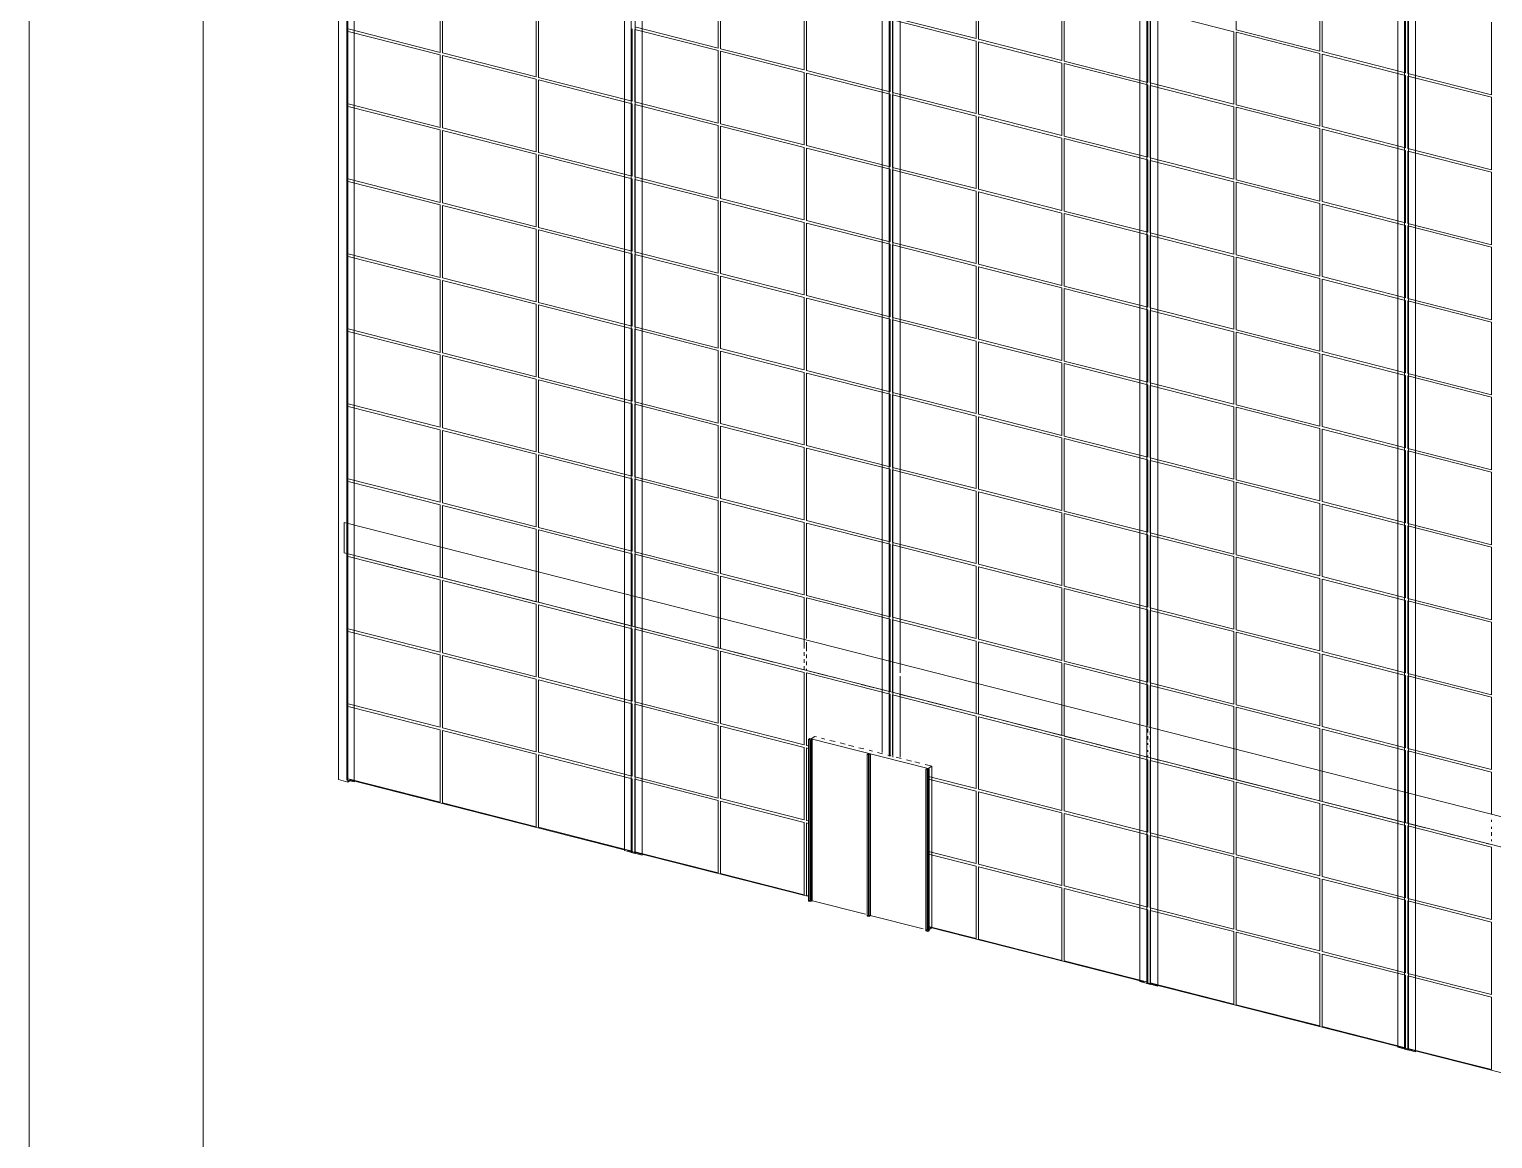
# Paper-space layout '02 Building 3D Model' of a CAD drawing. Header units: millimetres. Extents: x 5 to 415, y 7 to 290.
# Drawn here: x 5 to 89.1, y 70.6 to 134.3 of the extents above; entities that cross this region are included whole.
import ezdxf

# ---------------------------------------------------------------- set-up
doc = ezdxf.new("R2010")
doc.units = ezdxf.units.MM
doc.layers.add('MODEL_3D_VIEW', color=7, linetype='Continuous', lineweight=9)
doc.layers.add('SHEET', color=7, linetype='Continuous')

# ---------------------------------------------------------------- blocks, each defined once
blk = doc.blocks.new('SHEET_02_BUILDING_3D')
at = {"layer": 'MODEL_3D_VIEW', "lineweight": 9}
for p, q in [((22.764, 211.821), (22.764, 91.216)), ((23.248, 91.191), (23.248, 211.795)), ((23.302, 91.079), (23.302, 211.684)), ((23.661, 91.093), (23.661, 211.698)), ((39.201, 207.748), (39.201, 87.144)), ((39.596, 207.64), (39.596, 87.036)), ((39.812, 86.981), (39.812, 207.585)), ((40.224, 86.884), (40.224, 207.488)), ((54.014, 203.983), (54.014, 92.77)), ((54.409, 203.875), (54.409, 92.563)), ((54.625, 92.509), (54.625, 203.821)), ((55.037, 97.354), (55.037, 203.723)), ((68.826, 200.219), (68.826, 79.614)), ((69.222, 200.111), (69.222, 79.506)), ((69.437, 79.451), (69.437, 200.056)), ((69.85, 79.354), (69.85, 199.959)), ((83.639, 196.454), (83.639, 75.849)), ((84.035, 196.346), (84.035, 75.741)), ((84.25, 75.687), (84.25, 196.291)), ((84.662, 75.589), (84.662, 196.194)), ((59.406, 133.778), (59.406, 137.94)), ((74.353, 138.448), (74.353, 134.286)), ((28.613, 132.989), (28.613, 137.152)), ((28.748, 137.117), (28.748, 132.955)), ((44.593, 133.235), (44.593, 137.398)), ((44.727, 137.363), (44.727, 133.201)), ((59.54, 137.906), (59.54, 133.744)), ((79.156, 133.065), (79.156, 137.228)), ((79.291, 137.193), (79.291, 133.031)), ((64.343, 132.523), (64.343, 136.685)), ((64.478, 136.651), (64.478, 132.489)), ((34.134, 131.586), (34.134, 135.748)), ((34.269, 135.714), (34.269, 131.552)), ((49.53, 131.98), (49.53, 136.143)), ((49.665, 136.108), (49.665, 131.946)), ((69.281, 131.268), (69.281, 135.43)), ((84.094, 131.811), (84.094, 135.973)), ((84.228, 135.939), (84.228, 131.776)), ((54.468, 130.726), (54.468, 134.888)), ((54.603, 134.999), (59.406, 133.778)), ((59.406, 133.633), (54.603, 134.854)), ((54.603, 134.854), (54.603, 130.691)), ((74.218, 134.175), (69.415, 135.396)), ((69.415, 135.396), (69.415, 131.234)), ((89.031, 130.556), (89.031, 134.718)), ((23.324, 134.334), (28.613, 132.989)), ((28.613, 132.844), (23.324, 134.188)), ((39.655, 130.183), (39.655, 134.345)), ((39.79, 134.456), (44.593, 133.235)), ((44.593, 133.09), (39.79, 134.311)), ((39.79, 134.311), (39.79, 130.149)), ((59.54, 133.744), (64.343, 132.523)), ((74.218, 130.013), (74.218, 134.175)), ((74.353, 134.286), (79.156, 133.065)), ((79.156, 132.92), (74.353, 134.141)), ((74.353, 134.141), (74.353, 129.979)), ((28.748, 132.955), (34.134, 131.586)), ((44.593, 128.928), (44.593, 133.09)), ((44.727, 133.201), (49.53, 131.98)), ((49.53, 131.835), (44.727, 133.056)), ((44.727, 133.056), (44.727, 128.894)), ((59.406, 129.471), (59.406, 133.633)), ((64.343, 132.378), (59.54, 133.599)), ((59.54, 133.599), (59.54, 129.436)), ((79.156, 128.758), (79.156, 132.92)), ((79.291, 133.031), (84.094, 131.811)), ((84.094, 131.665), (79.291, 132.886)), ((79.291, 132.886), (79.291, 128.724)), ((28.613, 128.682), (28.613, 132.844)), ((34.134, 131.441), (28.748, 132.81)), ((28.748, 132.81), (28.748, 128.648)), ((64.343, 128.216), (64.343, 132.378)), ((64.478, 132.489), (69.281, 131.268)), ((69.281, 131.123), (64.478, 132.344)), ((64.478, 132.344), (64.478, 128.181)), ((34.134, 127.279), (34.134, 131.441)), ((34.269, 131.552), (39.655, 130.183)), ((39.655, 130.038), (34.269, 131.407)), ((34.269, 131.407), (34.269, 127.245)), ((49.53, 127.673), (49.53, 131.835)), ((49.665, 131.946), (54.468, 130.726)), ((54.468, 130.58), (49.665, 131.801)), ((49.665, 131.801), (49.665, 127.639)), ((69.415, 131.234), (74.218, 130.013)), ((84.094, 127.503), (84.094, 131.665)), ((84.228, 131.776), (89.031, 130.556)), ((89.031, 130.411), (84.228, 131.631)), ((84.228, 131.631), (84.228, 127.469)), ((54.468, 126.418), (54.468, 130.58)), ((54.603, 130.691), (59.406, 129.471)), ((59.406, 129.326), (54.603, 130.546)), ((54.603, 130.546), (54.603, 126.384)), ((69.281, 126.961), (69.281, 131.123)), ((74.218, 129.868), (69.415, 131.089)), ((69.415, 131.089), (69.415, 126.927)), ((89.031, 126.248), (89.031, 130.411)), ((23.324, 130.026), (28.613, 128.682)), ((28.613, 128.537), (23.324, 129.881)), ((39.655, 125.876), (39.655, 130.038)), ((39.79, 130.149), (44.593, 128.928)), ((44.593, 128.783), (39.79, 130.004)), ((39.79, 130.004), (39.79, 125.841)), ((74.218, 125.706), (74.218, 129.868)), ((74.353, 129.979), (79.156, 128.758)), ((79.156, 128.613), (74.353, 129.834)), ((74.353, 129.834), (74.353, 125.672)), ((44.593, 124.621), (44.593, 128.783)), ((44.727, 128.894), (49.53, 127.673)), ((49.53, 127.528), (44.727, 128.749)), ((44.727, 128.749), (44.727, 124.587)), ((59.406, 125.163), (59.406, 129.326)), ((59.54, 129.436), (64.343, 128.216)), ((64.343, 128.071), (59.54, 129.291)), ((59.54, 129.291), (59.54, 125.129)), ((79.291, 128.724), (84.094, 127.503)), ((28.613, 124.375), (28.613, 128.537)), ((28.748, 128.648), (34.134, 127.279)), ((34.134, 127.134), (28.748, 128.503)), ((28.748, 128.503), (28.748, 124.341)), ((64.343, 123.908), (64.343, 128.071)), ((64.478, 128.181), (69.281, 126.961)), ((69.281, 126.816), (64.478, 128.036)), ((64.478, 128.036), (64.478, 123.874)), ((79.156, 124.451), (79.156, 128.613)), ((84.094, 127.358), (79.291, 128.579)), ((79.291, 128.579), (79.291, 124.417)), ((34.134, 122.972), (34.134, 127.134)), ((34.269, 127.245), (39.655, 125.876)), ((39.655, 125.731), (34.269, 127.1)), ((34.269, 127.1), (34.269, 122.937)), ((49.53, 123.366), (49.53, 127.528)), ((49.665, 127.639), (54.468, 126.418)), ((54.468, 126.273), (49.665, 127.494)), ((49.665, 127.494), (49.665, 123.332)), ((84.094, 123.196), (84.094, 127.358)), ((84.228, 127.469), (89.031, 126.248)), ((89.031, 126.103), (84.228, 127.324)), ((84.228, 127.324), (84.228, 123.162)), ((54.468, 122.111), (54.468, 126.273)), ((54.603, 126.384), (59.406, 125.163)), ((59.406, 125.018), (54.603, 126.239)), ((54.603, 126.239), (54.603, 122.077)), ((69.281, 122.653), (69.281, 126.816)), ((69.415, 126.927), (74.218, 125.706)), ((74.218, 125.561), (69.415, 126.781)), ((69.415, 126.781), (69.415, 122.619)), ((23.324, 125.719), (28.613, 124.375)), ((28.613, 124.23), (23.324, 125.574)), ((39.655, 121.568), (39.655, 125.731)), ((39.79, 125.841), (44.593, 124.621)), ((44.593, 124.476), (39.79, 125.696)), ((39.79, 125.696), (39.79, 121.534)), ((74.218, 121.399), (74.218, 125.561)), ((74.353, 125.672), (79.156, 124.451)), ((79.156, 124.306), (74.353, 125.527)), ((74.353, 125.527), (74.353, 121.364)), ((89.031, 121.941), (89.031, 126.103)), ((44.593, 120.313), (44.593, 124.476)), ((44.727, 124.587), (49.53, 123.366)), ((59.406, 120.856), (59.406, 125.018)), ((59.54, 125.129), (64.343, 123.908)), ((64.343, 123.763), (59.54, 124.984)), ((59.54, 124.984), (59.54, 120.822)), ((28.613, 120.068), (28.613, 124.23)), ((28.748, 124.341), (34.134, 122.972)), ((34.134, 122.827), (28.748, 124.196)), ((28.748, 124.196), (28.748, 120.033)), ((49.53, 123.221), (44.727, 124.441)), ((44.727, 124.441), (44.727, 120.279)), ((64.343, 119.601), (64.343, 123.763)), ((64.478, 123.874), (69.281, 122.653)), ((69.281, 122.508), (64.478, 123.729)), ((64.478, 123.729), (64.478, 119.567)), ((79.156, 120.144), (79.156, 124.306)), ((79.291, 124.417), (84.094, 123.196)), ((84.094, 123.051), (79.291, 124.272)), ((79.291, 124.272), (79.291, 120.109)), ((34.134, 118.664), (34.134, 122.827)), ((34.269, 122.937), (39.655, 121.568)), ((39.655, 121.423), (34.269, 122.792)), ((34.269, 122.792), (34.269, 118.63)), ((49.53, 119.059), (49.53, 123.221)), ((49.665, 123.332), (54.468, 122.111)), ((54.468, 121.966), (49.665, 123.187)), ((49.665, 123.187), (49.665, 119.024)), ((84.094, 118.889), (84.094, 123.051)), ((84.228, 123.162), (89.031, 121.941)), ((89.031, 121.796), (84.228, 123.017)), ((84.228, 123.017), (84.228, 118.854)), ((54.468, 117.804), (54.468, 121.966)), ((54.603, 122.077), (59.406, 120.856)), ((69.281, 118.346), (69.281, 122.508)), ((69.415, 122.619), (74.218, 121.399)), ((74.218, 121.253), (69.415, 122.474)), ((69.415, 122.474), (69.415, 118.312)), ((23.324, 121.412), (28.613, 120.068)), ((28.613, 119.922), (23.324, 121.267)), ((39.655, 117.261), (39.655, 121.423)), ((39.79, 121.534), (44.593, 120.313)), ((44.593, 120.168), (39.79, 121.389)), ((39.79, 121.389), (39.79, 117.227)), ((59.406, 120.711), (54.603, 121.932)), ((54.603, 121.932), (54.603, 117.769)), ((74.218, 117.091), (74.218, 121.253)), ((74.353, 121.364), (79.156, 120.144)), ((79.156, 119.999), (74.353, 121.219)), ((74.353, 121.219), (74.353, 117.057)), ((89.031, 117.634), (89.031, 121.796)), ((44.727, 120.279), (49.53, 119.059)), ((59.406, 116.549), (59.406, 120.711)), ((59.54, 120.822), (64.343, 119.601)), ((64.343, 119.456), (59.54, 120.677)), ((59.54, 120.677), (59.54, 116.514)), ((28.613, 115.76), (28.613, 119.922)), ((28.748, 120.033), (34.134, 118.664)), ((34.134, 118.519), (28.748, 119.888)), ((28.748, 119.888), (28.748, 115.726)), ((44.593, 116.006), (44.593, 120.168)), ((49.53, 118.913), (44.727, 120.134)), ((44.727, 120.134), (44.727, 115.972)), ((64.343, 115.294), (64.343, 119.456)), ((64.478, 119.567), (69.281, 118.346)), ((69.281, 118.201), (64.478, 119.422)), ((64.478, 119.422), (64.478, 115.26)), ((79.156, 115.836), (79.156, 119.999)), ((79.291, 120.109), (84.094, 118.889)), ((84.094, 118.744), (79.291, 119.964)), ((79.291, 119.964), (79.291, 115.802)), ((34.269, 118.63), (39.655, 117.261)), ((49.53, 114.751), (49.53, 118.913)), ((49.665, 119.024), (54.468, 117.804)), ((54.468, 117.659), (49.665, 118.879)), ((49.665, 118.879), (49.665, 114.717)), ((84.094, 114.581), (84.094, 118.744)), ((84.228, 118.854), (89.031, 117.634)), ((89.031, 117.489), (84.228, 118.709)), ((84.228, 118.709), (84.228, 114.547)), ((34.134, 114.357), (34.134, 118.519)), ((39.655, 117.116), (34.269, 118.485)), ((34.269, 118.485), (34.269, 114.323)), ((54.603, 117.769), (59.406, 116.549)), ((69.281, 114.039), (69.281, 118.201)), ((69.415, 118.312), (74.218, 117.091)), ((74.218, 116.946), (69.415, 118.167)), ((69.415, 118.167), (69.415, 114.005)), ((23.324, 117.104), (28.613, 115.76)), ((28.613, 115.615), (23.324, 116.959)), ((39.655, 112.954), (39.655, 117.116)), ((39.79, 117.227), (44.593, 116.006)), ((44.593, 115.861), (39.79, 117.082)), ((39.79, 117.082), (39.79, 112.92)), ((54.468, 113.496), (54.468, 117.659)), ((59.406, 116.404), (54.603, 117.624)), ((54.603, 117.624), (54.603, 113.462)), ((74.218, 112.784), (74.218, 116.946)), ((74.353, 117.057), (79.156, 115.836)), ((79.156, 115.691), (74.353, 116.912)), ((74.353, 116.912), (74.353, 112.75)), ((89.031, 113.326), (89.031, 117.489)), ((59.406, 112.241), (59.406, 116.404)), ((59.54, 116.514), (64.343, 115.294)), ((64.343, 115.149), (59.54, 116.369)), ((59.54, 116.369), (59.54, 112.207)), ((28.613, 111.453), (28.613, 115.615)), ((28.748, 115.726), (34.134, 114.357)), ((34.134, 114.212), (28.748, 115.581)), ((28.748, 115.581), (28.748, 111.419)), ((44.593, 111.699), (44.593, 115.861)), ((44.727, 115.972), (49.53, 114.751)), ((49.53, 114.606), (44.727, 115.827)), ((44.727, 115.827), (44.727, 111.665)), ((64.478, 115.26), (69.281, 114.039)), ((79.156, 111.529), (79.156, 115.691)), ((79.291, 115.802), (84.094, 114.581)), ((84.094, 114.436), (79.291, 115.657)), ((79.291, 115.657), (79.291, 111.495)), ((49.53, 110.444), (49.53, 114.606)), ((49.665, 114.717), (54.468, 113.496)), ((54.468, 113.351), (49.665, 114.572)), ((49.665, 114.572), (49.665, 110.41)), ((64.343, 110.986), (64.343, 115.149)), ((69.281, 113.894), (64.478, 115.114)), ((64.478, 115.114), (64.478, 110.952)), ((84.094, 110.274), (84.094, 114.436)), ((84.228, 114.547), (89.031, 113.326)), ((89.031, 113.181), (84.228, 114.402)), ((84.228, 114.402), (84.228, 110.24)), ((34.134, 110.05), (34.134, 114.212)), ((34.269, 114.323), (39.655, 112.954)), ((39.655, 112.809), (34.269, 114.178)), ((34.269, 114.178), (34.269, 110.015)), ((69.281, 109.732), (69.281, 113.894)), ((69.415, 114.005), (74.218, 112.784)), ((74.218, 112.639), (69.415, 113.86)), ((69.415, 113.86), (69.415, 109.697)), ((23.324, 112.797), (28.613, 111.453)), ((39.655, 108.646), (39.655, 112.809)), ((39.79, 112.92), (44.593, 111.699)), ((44.593, 111.554), (39.79, 112.774)), ((39.79, 112.774), (39.79, 108.612)), ((54.468, 109.189), (54.468, 113.351)), ((54.603, 113.462), (59.406, 112.241)), ((59.406, 112.096), (54.603, 113.317)), ((54.603, 113.317), (54.603, 109.155)), ((74.353, 112.75), (79.156, 111.529)), ((89.031, 109.019), (89.031, 113.181)), ((28.613, 111.308), (23.324, 112.652)), ((59.406, 107.934), (59.406, 112.096)), ((59.54, 112.207), (64.343, 110.986)), ((64.343, 110.841), (59.54, 112.062)), ((59.54, 112.062), (59.54, 107.9)), ((74.218, 108.477), (74.218, 112.639)), ((79.156, 111.384), (74.353, 112.605)), ((74.353, 112.605), (74.353, 108.442)), ((28.613, 107.146), (28.613, 111.308)), ((28.748, 111.419), (34.134, 110.05)), ((34.134, 109.905), (28.748, 111.274)), ((28.748, 111.274), (28.748, 107.111)), ((44.593, 107.392), (44.593, 111.554)), ((44.727, 111.665), (49.53, 110.444)), ((49.53, 110.299), (44.727, 111.52)), ((44.727, 111.52), (44.727, 107.357)), ((79.156, 107.222), (79.156, 111.384)), ((79.291, 111.495), (84.094, 110.274)), ((84.094, 110.129), (79.291, 111.35)), ((79.291, 111.35), (79.291, 107.187)), ((49.53, 106.137), (49.53, 110.299)), ((49.665, 110.41), (54.468, 109.189)), ((54.468, 109.044), (49.665, 110.265)), ((49.665, 110.265), (49.665, 106.102)), ((64.343, 106.679), (64.343, 110.841)), ((64.478, 110.952), (69.281, 109.732)), ((69.281, 109.586), (64.478, 110.807)), ((64.478, 110.807), (64.478, 106.645)), ((84.228, 110.24), (89.031, 109.019)), ((34.134, 105.742), (34.134, 109.905)), ((34.269, 110.015), (39.655, 108.646)), ((39.655, 108.501), (34.269, 109.87)), ((34.269, 109.87), (34.269, 105.708)), ((69.281, 105.424), (69.281, 109.586)), ((69.415, 109.697), (74.218, 108.477)), ((74.218, 108.332), (69.415, 109.552)), ((69.415, 109.552), (69.415, 105.39)), ((84.094, 105.967), (84.094, 110.129)), ((89.031, 108.874), (84.228, 110.095)), ((84.228, 110.095), (84.228, 105.933)), ((23.324, 108.49), (28.613, 107.146)), ((39.655, 104.339), (39.655, 108.501)), ((39.79, 108.612), (44.593, 107.392)), ((54.468, 104.882), (54.468, 109.044)), ((54.603, 109.155), (59.406, 107.934)), ((59.406, 107.789), (54.603, 109.01)), ((54.603, 109.01), (54.603, 104.847)), ((89.031, 104.712), (89.031, 108.874)), ((28.613, 107.001), (23.324, 108.345)), ((44.593, 107.246), (39.79, 108.467)), ((39.79, 108.467), (39.79, 104.305)), ((59.406, 103.627), (59.406, 107.789)), ((59.54, 107.9), (64.343, 106.679)), ((64.343, 106.534), (59.54, 107.755)), ((59.54, 107.755), (59.54, 103.593)), ((74.218, 104.169), (74.218, 108.332)), ((74.353, 108.442), (79.156, 107.222)), ((79.156, 107.077), (74.353, 108.297)), ((74.353, 108.297), (74.353, 104.135)), ((28.613, 102.838), (28.613, 107.001)), ((28.748, 107.111), (34.134, 105.742)), ((34.134, 105.597), (28.748, 106.966)), ((28.748, 106.966), (28.748, 102.804)), ((44.593, 103.084), (44.593, 107.246)), ((44.727, 107.357), (49.53, 106.137)), ((49.53, 105.992), (44.727, 107.212)), ((44.727, 107.212), (44.727, 103.05)), ((79.156, 102.914), (79.156, 107.077)), ((79.291, 107.187), (84.094, 105.967)), ((84.094, 105.822), (79.291, 107.042)), ((79.291, 107.042), (79.291, 102.88)), ((23.1, 105.988), (142.97, 75.522)), ((23.1, 105.988), (23.1, 104.247)), ((49.53, 101.829), (49.53, 105.992)), ((49.665, 106.102), (54.468, 104.882)), ((64.343, 102.372), (64.343, 106.534)), ((64.478, 106.645), (69.281, 105.424)), ((69.281, 105.279), (64.478, 106.5)), ((64.478, 106.5), (64.478, 102.338)), ((34.134, 101.435), (34.134, 105.597)), ((34.269, 105.708), (39.655, 104.339)), ((39.655, 104.194), (34.269, 105.563)), ((34.269, 105.563), (34.269, 101.401)), ((54.468, 104.737), (49.665, 105.957)), ((49.665, 105.957), (49.665, 101.795)), ((69.281, 101.117), (69.281, 105.279)), ((69.415, 105.39), (74.218, 104.169)), ((74.218, 104.024), (69.415, 105.245)), ((69.415, 105.245), (69.415, 101.083)), ((84.094, 101.659), (84.094, 105.822)), ((84.228, 105.933), (89.031, 104.712)), ((89.031, 104.567), (84.228, 105.787)), ((84.228, 105.787), (84.228, 101.625)), ((39.79, 104.305), (44.593, 103.084)), ((54.468, 100.574), (54.468, 104.737)), ((54.603, 104.847), (59.406, 103.627)), ((59.406, 103.482), (54.603, 104.702)), ((54.603, 104.702), (54.603, 100.54)), ((89.031, 100.405), (89.031, 104.567)), ((142.874, 73.806), (23.1, 104.247)), ((23.324, 104.182), (27.046, 103.237)), ((28.613, 102.693), (23.324, 104.037)), ((39.655, 100.032), (39.655, 104.194)), ((44.593, 102.939), (39.79, 104.16)), ((39.79, 104.16), (39.79, 99.998)), ((59.406, 99.319), (59.406, 103.482)), ((59.54, 103.593), (64.343, 102.372)), ((64.343, 102.227), (59.54, 103.447)), ((59.54, 103.447), (59.54, 99.285)), ((74.218, 99.862), (74.218, 104.024)), ((74.353, 104.135), (79.156, 102.914)), ((79.156, 102.769), (74.353, 103.99)), ((74.353, 103.99), (74.353, 99.828)), ((27.242, 103.187), (28.613, 102.838)), ((28.613, 98.531), (28.613, 102.693)), ((28.748, 102.804), (29.237, 102.68)), ((34.134, 101.29), (28.748, 102.659)), ((28.748, 102.659), (28.748, 98.497)), ((29.433, 102.63), (30.902, 102.257)), ((44.593, 98.777), (44.593, 102.939)), ((44.727, 103.05), (49.53, 101.829)), ((49.53, 101.684), (44.727, 102.905)), ((44.727, 102.905), (44.727, 98.743)), ((79.156, 98.607), (79.156, 102.769)), ((79.291, 102.88), (84.094, 101.659)), ((84.094, 101.514), (79.291, 102.735)), ((79.291, 102.735), (79.291, 98.573)), ((31.098, 102.207), (34.134, 101.435)), ((49.665, 101.795), (54.468, 100.574)), ((64.343, 98.065), (64.343, 102.227)), ((64.478, 102.338), (69.281, 101.117)), ((69.281, 100.972), (64.478, 102.193)), ((64.478, 102.193), (64.478, 98.03)), ((34.134, 97.128), (34.134, 101.29)), ((34.269, 101.401), (35.738, 101.028)), ((39.655, 99.887), (34.269, 101.256)), ((34.269, 101.256), (34.269, 97.094)), ((35.934, 100.978), (37.403, 100.604)), ((49.53, 98.74), (49.53, 101.684)), ((54.468, 100.429), (49.665, 101.65)), ((49.665, 101.65), (49.665, 99.315)), ((69.281, 96.81), (69.281, 100.972)), ((69.415, 101.083), (74.218, 99.862)), ((74.218, 99.717), (69.415, 100.938)), ((69.415, 100.938), (69.415, 96.775)), ((84.094, 97.352), (84.094, 101.514)), ((84.228, 101.625), (89.031, 100.405)), ((89.031, 100.259), (84.228, 101.48)), ((84.228, 101.48), (84.228, 97.318)), ((37.599, 100.555), (39.655, 100.032)), ((54.468, 96.267), (54.468, 100.429)), ((54.603, 100.54), (59.406, 99.319)), ((59.406, 99.174), (54.603, 100.395)), ((54.603, 100.395), (54.603, 96.233)), ((89.031, 96.097), (89.031, 100.259)), ((23.324, 99.875), (28.613, 98.531)), ((28.613, 98.386), (23.324, 99.73)), ((39.655, 95.725), (39.655, 99.887)), ((39.79, 99.998), (43.907, 98.951)), ((44.593, 98.632), (39.79, 99.853)), ((39.79, 99.853), (39.79, 95.69)), ((59.54, 99.285), (64.343, 98.065)), ((74.218, 95.555), (74.218, 99.717)), ((74.353, 99.828), (79.156, 98.607)), ((79.156, 98.462), (74.353, 99.683)), ((74.353, 99.683), (74.353, 95.52)), ((28.748, 98.497), (34.134, 97.128)), ((44.103, 98.902), (44.593, 98.777)), ((44.593, 94.47), (44.593, 98.632)), ((44.727, 98.743), (45.022, 98.668)), ((49.53, 97.377), (44.727, 98.598)), ((44.727, 98.598), (44.727, 94.435)), ((45.218, 98.618), (46.1, 98.394)), ((49.53, 98.334), (49.53, 98.537)), ((49.665, 99.112), (49.665, 98.604)), ((49.665, 98.401), (49.665, 98.198)), ((59.406, 95.012), (59.406, 99.174)), ((64.343, 97.919), (59.54, 99.14)), ((59.54, 99.14), (59.54, 94.978)), ((79.156, 94.3), (79.156, 98.462)), ((79.291, 98.573), (84.094, 97.352)), ((84.094, 97.207), (79.291, 98.428)), ((79.291, 98.428), (79.291, 94.266)), ((28.613, 94.224), (28.613, 98.386)), ((34.134, 96.983), (28.748, 98.352)), ((28.748, 98.352), (28.748, 94.19)), ((46.296, 98.344), (47.766, 97.97)), ((47.962, 97.921), (49.53, 97.522)), ((49.53, 97.928), (49.53, 98.131)), ((49.53, 97.522), (49.53, 97.725)), ((49.665, 97.995), (49.665, 97.792)), ((49.665, 97.589), (49.665, 97.488)), ((64.343, 93.757), (64.343, 97.919)), ((64.478, 98.03), (69.281, 96.81)), ((69.281, 96.665), (64.478, 97.885)), ((64.478, 97.885), (64.478, 93.723)), ((34.134, 92.82), (34.134, 96.983)), ((34.269, 97.094), (39.655, 95.725)), ((39.655, 95.58), (34.269, 96.949)), ((34.269, 96.949), (34.269, 92.786)), ((49.53, 93.215), (49.53, 97.377)), ((49.665, 97.488), (50.939, 97.164)), ((54.468, 96.122), (49.665, 97.343)), ((49.665, 97.343), (49.665, 93.18)), ((51.135, 97.114), (52.606, 96.74)), ((55.037, 92.51), (55.037, 97.156)), ((69.415, 96.775), (74.218, 95.555)), ((84.094, 93.045), (84.094, 97.207)), ((84.228, 97.318), (89.031, 96.097)), ((89.031, 95.952), (84.228, 97.173)), ((84.228, 97.173), (84.228, 93.011)), ((52.802, 96.691), (54.272, 96.317)), ((54.468, 92.569), (54.468, 96.122)), ((54.603, 96.233), (54.799, 96.183)), ((59.406, 94.867), (54.603, 96.088)), ((54.603, 96.088), (54.603, 92.636)), ((54.995, 96.133), (56.465, 95.76)), ((69.281, 94.33), (69.281, 96.665)), ((74.218, 95.41), (69.415, 96.63)), ((69.415, 96.63), (69.415, 94.194)), ((89.031, 91.79), (89.031, 95.952)), ((23.324, 95.568), (28.613, 94.224)), ((28.613, 94.079), (23.324, 95.423)), ((39.655, 91.417), (39.655, 95.58)), ((39.79, 95.69), (44.593, 94.47)), ((44.593, 94.325), (39.79, 95.545)), ((39.79, 95.545), (39.79, 91.383)), ((56.661, 95.71), (59.406, 95.012)), ((74.218, 91.247), (74.218, 95.41)), ((74.353, 95.52), (79.156, 94.3)), ((79.156, 94.155), (74.353, 95.375)), ((74.353, 95.375), (74.353, 91.213)), ((44.593, 90.162), (44.593, 94.325)), ((44.727, 94.435), (49.53, 93.215)), ((49.53, 93.07), (44.727, 94.29)), ((44.727, 94.29), (44.727, 90.128)), ((59.406, 90.705), (59.406, 94.867)), ((59.54, 94.978), (59.638, 94.953)), ((64.343, 93.612), (59.54, 94.833)), ((59.54, 94.833), (59.54, 90.671)), ((59.834, 94.903), (61.305, 94.53)), ((61.501, 94.48), (62.971, 94.106)), ((79.291, 94.266), (84.094, 93.045)), ((28.613, 89.916), (28.613, 94.079)), ((28.748, 94.19), (34.134, 92.82)), ((34.134, 92.675), (28.748, 94.044)), ((28.748, 94.044), (28.748, 89.882)), ((49.858, 93.572), (49.783, 93.523)), ((49.783, 93.523), (49.904, 93.492)), ((49.783, 84.239), (49.783, 93.523)), ((49.98, 93.541), (49.858, 93.572)), ((49.858, 84.288), (49.858, 93.572)), ((49.904, 93.492), (49.98, 93.541)), ((49.904, 84.208), (49.904, 93.492)), ((50.134, 93.696), (49.932, 93.565)), ((49.932, 93.565), (56.665, 91.854)), ((49.932, 93.565), (49.932, 84.281)), ((49.98, 93.541), (49.98, 84.257)), ((50.231, 93.672), (50.134, 93.696)), ((50.719, 93.548), (50.524, 93.597)), ((51.305, 93.399), (51.012, 93.473)), ((63.167, 94.056), (64.343, 93.757)), ((64.343, 89.45), (64.343, 93.612)), ((64.478, 93.723), (65.164, 93.549)), ((69.281, 92.357), (64.478, 93.578)), ((64.478, 93.578), (64.478, 89.416)), ((65.36, 93.499), (67.81, 92.876)), ((69.281, 93.924), (69.281, 94.127)), ((69.281, 93.518), (69.281, 93.721)), ((69.415, 93.991), (69.415, 93.788)), ((69.415, 93.585), (69.415, 93.382)), ((79.156, 89.992), (79.156, 94.155)), ((84.094, 92.9), (79.291, 94.12)), ((79.291, 94.12), (79.291, 89.958)), ((34.134, 88.513), (34.134, 92.675)), ((34.269, 92.786), (39.655, 91.417)), ((39.655, 91.272), (34.269, 92.641)), ((34.269, 92.641), (34.269, 88.479)), ((49.53, 88.907), (49.53, 93.07)), ((49.665, 93.18), (49.763, 93.156)), ((49.763, 93.011), (49.665, 93.035)), ((49.665, 93.035), (49.665, 88.873)), ((51.89, 93.25), (51.597, 93.324)), ((52.378, 93.126), (52.085, 93.2)), ((52.963, 92.977), (52.671, 93.052)), ((53.225, 92.716), (53.149, 92.667)), ((53.149, 92.667), (53.27, 92.636)), ((53.149, 83.383), (53.149, 92.667)), ((53.346, 92.686), (53.225, 92.716)), ((53.225, 83.432), (53.225, 92.716)), ((53.451, 92.853), (53.256, 92.903)), ((53.27, 92.636), (53.346, 92.686)), ((53.27, 83.352), (53.27, 92.636)), ((53.346, 92.686), (53.346, 83.402)), ((54.037, 92.704), (53.744, 92.779)), ((54.525, 92.58), (54.33, 92.63)), ((68.007, 92.826), (68.889, 92.602)), ((69.085, 92.552), (69.281, 92.502)), ((69.281, 93.213), (69.281, 93.314)), ((69.281, 92.807), (69.281, 92.908)), ((69.281, 92.502), (69.281, 92.604)), ((69.415, 93.179), (69.415, 93.077)), ((69.415, 92.773), (69.415, 92.671)), ((84.094, 88.738), (84.094, 92.9)), ((84.228, 93.011), (89.031, 91.79)), ((89.031, 91.645), (84.228, 92.866)), ((84.228, 92.866), (84.228, 88.703)), ((55.11, 92.431), (54.817, 92.506)), ((55.696, 92.283), (55.403, 92.357)), ((56.184, 92.159), (55.891, 92.233)), ((56.867, 91.985), (56.476, 92.084)), ((56.591, 91.861), (56.516, 91.812)), ((56.516, 91.812), (56.637, 91.781)), ((56.516, 82.528), (56.516, 91.812)), ((56.713, 91.83), (56.591, 91.861)), ((56.591, 82.577), (56.591, 91.861)), ((56.637, 91.781), (56.713, 91.83)), ((56.637, 82.497), (56.637, 91.781)), ((56.665, 91.854), (56.867, 91.985)), ((56.665, 82.57), (56.665, 91.854)), ((56.713, 91.83), (56.713, 82.546)), ((56.867, 82.701), (56.867, 91.985)), ((69.281, 88.195), (69.281, 92.357)), ((69.415, 92.468), (70.004, 92.319)), ((74.218, 91.102), (69.415, 92.323)), ((69.415, 92.323), (69.415, 88.161)), ((70.2, 92.269), (71.67, 91.895)), ((71.866, 91.845), (74.218, 91.247)), ((23.302, 91.079), (22.764, 91.216)), ((23.277, 91.191), (23.661, 91.093)), ((23.527, 91.225), (23.302, 91.079)), ((23.324, 91.261), (28.613, 89.916)), ((39.19, 87.194), (23.393, 91.209)), ((39.655, 87.11), (39.655, 91.272)), ((39.79, 91.383), (44.593, 90.162)), ((44.593, 90.017), (39.79, 91.238)), ((39.79, 91.238), (39.79, 87.076)), ((56.759, 91.377), (59.406, 90.705)), ((59.406, 90.56), (56.759, 91.232)), ((74.218, 86.94), (74.218, 91.102)), ((74.353, 91.213), (76.509, 90.665)), ((79.156, 89.847), (74.353, 91.068)), ((74.353, 91.068), (74.353, 86.906)), ((89.031, 89.208), (89.031, 91.645)), ((44.593, 85.855), (44.593, 90.017)), ((44.727, 90.128), (49.53, 88.907)), ((59.406, 86.398), (59.406, 90.56)), ((59.54, 90.671), (64.343, 89.45)), ((64.343, 89.305), (59.54, 90.526)), ((59.54, 90.526), (59.54, 86.363)), ((76.705, 90.615), (78.176, 90.242)), ((78.372, 90.192), (79.156, 89.992)), ((28.748, 89.882), (34.134, 88.513)), ((49.53, 88.762), (44.727, 89.983)), ((44.727, 89.983), (44.727, 85.821)), ((64.343, 85.143), (64.343, 89.305)), ((64.478, 89.416), (69.281, 88.195)), ((69.281, 88.05), (64.478, 89.271)), ((64.478, 89.271), (64.478, 85.108)), ((79.156, 85.685), (79.156, 89.847)), ((84.094, 88.592), (79.291, 89.813)), ((79.291, 89.813), (79.291, 85.651)), ((79.487, 89.908), (80.369, 89.684)), ((80.565, 89.634), (84.094, 88.738)), ((34.269, 88.479), (39.655, 87.11)), ((49.53, 84.6), (49.53, 88.762)), ((49.665, 88.873), (49.763, 88.848)), ((49.763, 88.703), (49.665, 88.728)), ((49.665, 88.728), (49.665, 84.566)), ((84.094, 84.43), (84.094, 88.592)), ((84.228, 88.703), (85.208, 88.454)), ((89.031, 87.338), (84.228, 88.558)), ((84.228, 88.558), (84.228, 84.396)), ((85.404, 88.404), (86.875, 88.031)), ((89.031, 88.802), (89.031, 88.904)), ((89.031, 88.396), (89.031, 88.498)), ((69.281, 83.888), (69.281, 88.05)), ((69.415, 88.161), (74.218, 86.94)), ((74.218, 86.795), (69.415, 88.016)), ((69.415, 88.016), (69.415, 83.853)), ((87.071, 87.981), (88.541, 87.607)), ((88.737, 87.557), (89.031, 87.483)), ((89.031, 87.99), (89.031, 88.193)), ((89.031, 87.686), (89.031, 87.787)), ((39.201, 87.144), (40.224, 86.884)), ((49.722, 84.517), (39.382, 87.145)), ((39.596, 87.036), (39.812, 86.981)), ((39.79, 87.076), (44.593, 85.855)), ((56.759, 87.07), (59.406, 86.398)), ((59.406, 86.253), (56.759, 86.925)), ((74.218, 82.633), (74.218, 86.795)), ((74.353, 86.906), (79.156, 85.685)), ((79.156, 85.54), (74.353, 86.761)), ((74.353, 86.761), (74.353, 82.599)), ((89.031, 83.175), (89.031, 87.338)), ((44.727, 85.821), (49.53, 84.6)), ((59.406, 82.09), (59.406, 86.253)), ((59.54, 86.363), (64.343, 85.143)), ((64.343, 84.998), (59.54, 86.218)), ((59.54, 86.218), (59.54, 82.056)), ((64.343, 80.835), (64.343, 84.998)), ((64.478, 85.108), (69.281, 83.888)), ((69.281, 83.743), (64.478, 84.963)), ((64.478, 84.963), (64.478, 80.801)), ((79.156, 81.378), (79.156, 85.54)), ((79.291, 85.651), (84.094, 84.43)), ((84.094, 84.285), (79.291, 85.506)), ((79.291, 85.506), (79.291, 81.344)), ((49.665, 84.566), (49.763, 84.541)), ((49.783, 84.239), (49.858, 84.288)), ((49.904, 84.208), (49.783, 84.239)), ((49.858, 84.288), (49.98, 84.257)), ((49.98, 84.257), (49.904, 84.208)), ((53.054, 83.487), (49.932, 84.281)), ((84.094, 80.123), (84.094, 84.285)), ((84.228, 84.396), (89.031, 83.175)), ((89.031, 83.03), (84.228, 84.251)), ((84.228, 84.251), (84.228, 80.089)), ((53.149, 83.383), (53.225, 83.432)), ((53.27, 83.352), (53.149, 83.383)), ((53.225, 83.432), (53.346, 83.402)), ((56.372, 82.644), (53.249, 83.438)), ((53.346, 83.402), (53.27, 83.352)), ((69.281, 79.58), (69.281, 83.743)), ((69.415, 83.853), (74.218, 82.633)), ((74.218, 82.488), (69.415, 83.708)), ((69.415, 83.708), (69.415, 79.546)), ((56.516, 82.528), (56.591, 82.577)), ((56.637, 82.497), (56.516, 82.528)), ((56.665, 82.57), (56.567, 82.594)), ((56.591, 82.577), (56.713, 82.546)), ((56.713, 82.546), (56.637, 82.497)), ((56.867, 82.701), (56.665, 82.57)), ((69.062, 79.602), (56.711, 82.741)), ((56.759, 82.763), (59.406, 82.09)), ((56.769, 82.726), (56.867, 82.701)), ((74.218, 78.325), (74.218, 82.488)), ((74.353, 82.599), (79.156, 81.378)), ((79.156, 81.233), (74.353, 82.454)), ((74.353, 82.454), (74.353, 78.291)), ((89.031, 78.868), (89.031, 83.03)), ((59.54, 82.056), (64.343, 80.835)), ((64.478, 80.801), (69.281, 79.58)), ((79.156, 77.071), (79.156, 81.233)), ((79.291, 81.344), (84.094, 80.123)), ((84.094, 79.978), (79.291, 81.199)), ((79.291, 81.199), (79.291, 77.036)), ((84.094, 75.816), (84.094, 79.978)), ((84.228, 80.089), (89.031, 78.868)), ((89.031, 78.723), (84.228, 79.944)), ((84.228, 79.944), (84.228, 75.781)), ((68.826, 79.614), (69.85, 79.354)), ((69.222, 79.506), (69.437, 79.451)), ((98.742, 72.058), (69.253, 79.553)), ((69.415, 79.546), (74.218, 78.325)), ((74.353, 78.291), (79.156, 77.071)), ((89.031, 74.561), (89.031, 78.723)), ((79.291, 77.036), (84.094, 75.816)), ((83.639, 75.849), (84.662, 75.589)), ((84.035, 75.741), (84.25, 75.687)), ((84.228, 75.781), (89.031, 74.561))]:
    blk.add_line(p, q, dxfattribs=at)
at = {"layer": 'SHEET', "lineweight": 18}
for p, q in [((5, 7), (5, 290)), ((15, 17), (15, 277))]:
    blk.add_line(p, q, dxfattribs=at)

psp = doc.layouts.new('02 Building 3D Model')

# ---------------------------------------------------------------- block references
psp.add_blockref('SHEET_02_BUILDING_3D', (0, 0))

doc.saveas('drawing.dxf')
